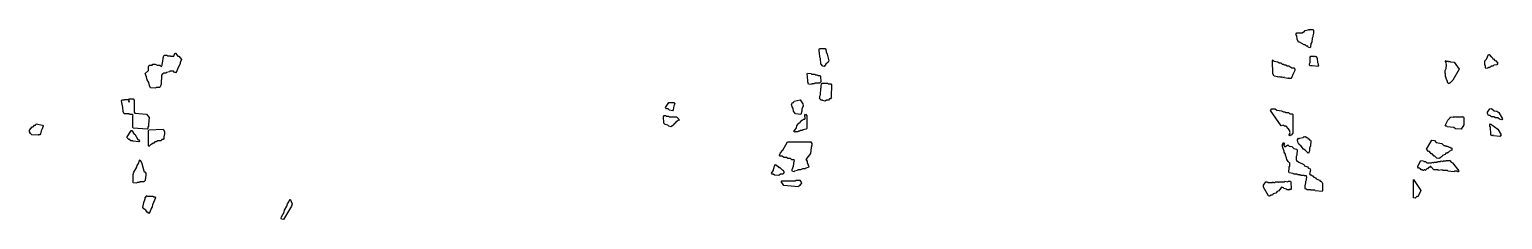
# Model space of a CAD drawing. Header units: millimetres. Extents: x 0 to 6729, y 0 to 871.
import ezdxf

# ---------------------------------------------------------------- set-up
doc = ezdxf.new("R2010")
doc.units = ezdxf.units.MM
doc.layers.add('K', color=7, linetype='Continuous')

msp = doc.modelspace()

# ---------------------------------------------------------------- linework, layer by layer
at = {"layer": 'K'}
for points in [[(5842.5, 788.6), (5839.2, 794.1), (5832.6, 794.1), (5827.6, 799.5), (5822.6, 799.5), (5800.9, 813.2), (5795.9, 813.2), (5790, 825.6), (5788.3, 842), (5785, 847.5), (5789.2, 854.5), (5812.6, 854.5), (5819.2, 860), (5822.6, 860), (5827.5, 865.4), (5840.9, 868.2), (5842.6, 871), (5845.9, 868.2), (5847.5, 870.9), (5862.7, 870.9), (5865.2, 866.7), (5865.2, 853), (5861.9, 842.1), (5861.9, 836.6), (5858.5, 831.1), (5856.9, 811.9), (5853.5, 806.4), (5851.9, 790), (5849.3, 785.8), (5842.5, 788.6)], [(553.4, 603.8), (548.3, 614.8), (545, 628.5), (538.3, 639.4), (535, 653.1), (528.3, 669.6), (543.3, 683.3), (543.3, 699.7), (547.5, 706.6), (560.9, 706.6), (564.2, 712.1), (574.3, 712.1), (582.6, 706.6), (596, 706.6), (602.6, 701.2), (606.7, 707.9), (606.7, 713.4), (608.3, 716.2), (611.7, 746.3), (615.9, 753.2), (629.3, 753.2), (631, 750.4), (642.7, 750.4), (644.3, 747.7), (659.2, 747.7), (664.2, 761.4), (667.7, 761.4), (677.7, 747.7), (682.6, 747.7), (695.2, 732.6), (688.5, 718.8), (688.5, 713.4), (680.2, 699.6), (669.3, 670.7), (667.5, 673.6), (662.6, 673.6), (657.6, 679.1), (641, 679.1), (639.3, 676.3), (626, 673.6), (624.3, 670.8), (612.7, 670.8), (611, 668.1), (607.7, 668.1), (603.5, 661.3), (601.9, 620.3), (597.7, 607.9), (594.3, 605.1), (579.3, 605.1), (577.7, 602.4), (553.4, 603.8)], [(3623.4, 702.3), (3615, 713.3), (3613.3, 738), (3610, 743.5), (3608.3, 765.4), (3606.7, 768.1), (3606.7, 779.1), (3609.2, 783.3), (3634.3, 783.3), (3636.9, 779.1), (3638.5, 768.2), (3643.5, 757.2), (3651.9, 727.1), (3647.7, 720.2), (3637.7, 711.9), (3629.3, 700.9), (3623.4, 702.3)], [(5859.3, 706.3), (5857.7, 703.7), (5852.5, 703.7), (5850.9, 706.3), (5849.3, 703.6), (5846.7, 707.9), (5846.7, 713.4), (5850, 718.9), (5850, 743.5), (5852.5, 747.7), (5866, 747.7), (5867.6, 745.1), (5869.2, 747.7), (5872.7, 747.7), (5874.3, 745), (5877.6, 747.8), (5881.9, 738.1), (5883.5, 718.9), (5886.9, 713.4), (5886.9, 707.9), (5888.6, 705.2), (5886, 701), (5860.9, 703.7), (5859.3, 706.3)], [(6650, 694.2), (6650, 705.1), (6648.3, 707.9), (6648.3, 727.1), (6655, 735.3), (6664.2, 755.9), (6667.6, 755.9), (6676, 745), (6679.3, 745), (6684.3, 736.8), (6687.7, 736.8), (6692.7, 728.5), (6696, 728.5), (6706.9, 716.1), (6702.7, 709.2), (6689.3, 706.4), (6682.6, 700.9), (6680.9, 703.7), (6667.6, 695.5), (6664.3, 698.2), (6659.3, 692.8), (6651.7, 691.4), (6650, 694.2)], [(5730.9, 651.7), (5724.2, 648.9), (5722.5, 651.7), (5712.5, 651.7), (5710.9, 654.4), (5704.2, 651.7), (5702.5, 654.4), (5685.9, 657.2), (5680, 666.8), (5678.3, 727.1), (5680.9, 731.4), (5684.3, 725.8), (5702.6, 723.1), (5707.6, 717.6), (5716, 717.6), (5722.6, 712.1), (5729.3, 712.1), (5731, 709.4), (5739.3, 709.4), (5744.3, 703.9), (5752.6, 703.9), (5766, 695.7), (5776, 695.7), (5780.2, 688.8), (5780.2, 683.2), (5770.2, 664.1), (5766, 651.7), (5761, 646.2), (5752.5, 646.2), (5750.9, 648.9), (5747.6, 646.2), (5732.5, 648.9), (5730.9, 651.7)], [(6476.7, 634), (6471.7, 644.9), (6471.7, 650.4), (6468.3, 655.9), (6468.3, 666.8), (6466.7, 669.5), (6466.7, 683.3), (6471.7, 691.5), (6471.7, 699.7), (6473.3, 702.5), (6473.3, 707.9), (6471.6, 710.6), (6473.3, 713.4), (6468.3, 724.3), (6470.9, 728.6), (6472.7, 725.8), (6481, 725.8), (6482.6, 723.1), (6489.3, 725.8), (6491, 723.1), (6507.7, 720.3), (6530.2, 688.7), (6501, 638), (6487.6, 624.3), (6484.3, 624.3), (6482.6, 621.5), (6476.7, 628.5), (6476.7, 634)], [(3555, 631.2), (3553.3, 658.6), (3551.7, 661.3), (3551.7, 666.9), (3554.2, 671.1), (3571, 668.3), (3572.7, 665.6), (3589.3, 665.6), (3591, 662.8), (3599.3, 662.8), (3601, 660.1), (3611, 660.1), (3613.5, 655.9), (3615.2, 631.2), (3609.3, 624.3), (3587.7, 624.3), (3586, 621.6), (3574.3, 621.6), (3572.7, 618.8), (3558.4, 620.2), (3555, 631.2)], [(3622.5, 547.6), (3615.9, 547.6), (3608.3, 554.6), (3610, 557.3), (3610, 565.6), (3613.3, 571), (3615, 601.2), (3616.7, 603.9), (3616.7, 614.8), (3618.3, 620.3), (3620.9, 624.5), (3646, 624.5), (3647.7, 621.8), (3661, 621.8), (3663.5, 617.6), (3661.9, 562.8), (3663.6, 560), (3659.3, 553.1), (3654.3, 553.1), (3649.3, 547.6), (3641, 547.6), (3634.3, 542.1), (3624.2, 544.9), (3622.5, 547.6)], [(471.7, 475.2), (473.3, 477.9), (470.9, 481.9), (457.5, 481.9), (455.9, 484.7), (432.5, 484.7), (428.3, 494.3), (426.7, 513.5), (420, 543.6), (422.5, 547.8), (434.2, 547.8), (435.9, 550.6), (451, 550.6), (454.2, 547.9), (457.5, 553.3), (474.3, 553.3), (478.5, 546.4), (478.5, 491.6), (481, 487.6), (534.3, 482.1), (546.9, 467), (546.9, 461.4), (545.2, 458.7), (545.2, 445), (543.5, 442.3), (543.5, 428.6), (540.2, 423.1), (540.2, 417.6), (537.7, 413.5), (474.2, 418.9), (471.7, 423.1), (471.7, 475.2)], [(456.6, 540.9), (454.3, 544.8), (451.9, 540.9), (454.3, 537), (456.6, 540.9)], [(3490, 497), (3488.3, 508), (3483.3, 516.2), (3480, 527.2), (3485.9, 536.9), (3489.2, 536.9), (3492.5, 542.3), (3521, 547.8), (3531.9, 530), (3533.5, 521.7), (3528.5, 505.3), (3528.5, 497.1), (3522.7, 481.9), (3499.2, 484.7), (3494.2, 490.2), (3490, 497)], [(2920.9, 427.2), (2915.9, 432.6), (2904.2, 435.4), (2898.3, 442.3), (2896.7, 472.5), (2899.2, 476.6), (2906, 476.6), (2907.7, 473.9), (2921, 473.9), (2922.7, 471.2), (2956, 471.2), (2966.9, 458.8), (2964.3, 454.5), (2961, 454.5), (2957.7, 449.1), (2954.3, 449.1), (2949.3, 440.9), (2944.3, 438.1), (2941, 432.6), (2934.3, 429.9), (2931, 424.4), (2920.9, 427.2)], [(2924.2, 501.1), (2917.6, 506.6), (2909.2, 506.6), (2905, 513.5), (2920.9, 536.9), (2942.6, 536.9), (2948.6, 529.9), (2943.5, 521.7), (2940.2, 502.5), (2937.6, 498.3), (2924.2, 501.1)], [(3505, 428.7), (3510.9, 438.3), (3515.9, 443.8), (3519.2, 443.8), (3527.6, 454.7), (3530.9, 454.7), (3535.9, 460.2), (3540.9, 460.2), (3543.3, 464.2), (3541.7, 477.9), (3544.3, 482.2), (3550.2, 475.2), (3550.2, 417.6), (3547.7, 413.5), (3532.7, 410.7), (3531, 408), (3521, 408), (3519.3, 405.2), (3512.7, 405.2), (3511, 402.5), (3499.3, 402.5), (3497.6, 399.7), (3491.6, 404), (3503.3, 420.4), (3505, 428.7)], [(5758.3, 398.5), (5756.7, 401.2), (5756.7, 406.7), (5750.9, 416.2), (5740.9, 427.2), (5732.6, 427.2), (5727.6, 432.6), (5717.6, 429.9), (5668.3, 499.8), (5674.2, 506.8), (5689.3, 506.8), (5697.6, 501.3), (5719.3, 498.5), (5727.6, 493.1), (5736, 493.1), (5737.7, 490.3), (5751, 490.3), (5757.6, 484.9), (5767.7, 484.9), (5770.2, 480.7), (5770.2, 395.7), (5762.6, 386.1), (5759.3, 386.1), (5757.6, 383.3), (5753.3, 387.5), (5758.3, 398.5)], [(6474.2, 427.2), (6469.2, 427.2), (6466.7, 431.4), (6479.2, 454.7), (6488.3, 464.3), (6490.9, 471.3), (6492.6, 468.4), (6502.6, 471.2), (6505.9, 468.5), (6507.5, 471.2), (6512.7, 471.2), (6514.3, 468.5), (6515.9, 471.2), (6540.9, 471.2), (6542.6, 474), (6544.3, 471.2), (6549.3, 471.2), (6551.9, 467), (6551.9, 434.1), (6539.3, 413.5), (6514.2, 416.2), (6505.9, 421.7), (6475.9, 424.4), (6474.2, 427.2)], [(6695.9, 465.5), (6689.2, 471), (6677.6, 471), (6672.6, 476.4), (6664.2, 476.4), (6660, 486.1), (6660, 491.6), (6670.9, 506.7), (6677.6, 509.5), (6691, 498.5), (6702.6, 495.8), (6711, 490.3), (6728.6, 461.5), (6726, 457.3), (6714.2, 460), (6707.6, 465.5), (6695.9, 465.5)], [(10.9, 388.8), (4.2, 394.3), (0, 401.2), (0, 409.5), (12.6, 424.6), (17.5, 424.6), (22.5, 432.8), (27.5, 432.8), (30.9, 438.3), (59.3, 432.8), (61.9, 428.6), (58.5, 414.9), (53.5, 406.7), (50.2, 393), (47.7, 388.8), (41, 388.8), (39.3, 386.1), (10.9, 388.8)], [(459.2, 366.9), (454.2, 366.9), (445, 376.6), (464.2, 408.2), (467.7, 408.2), (477.7, 391.8), (481, 391.8), (494.3, 367.1), (497.7, 367.1), (501.9, 360.2), (499.3, 356), (474.2, 358.7), (472.5, 361.4), (462.5, 361.4), (459.2, 366.9)], [(611, 413.7), (616.9, 404), (616.9, 393), (613.5, 379.3), (613.5, 371.1), (611, 366.9), (604.3, 366.9), (601, 361.4), (586, 361.4), (579.3, 356), (572.6, 356), (567.6, 350.5), (564.3, 350.5), (559.3, 345), (552.7, 342.3), (545.9, 334), (543.3, 338.2), (543.3, 406.7), (545.9, 410.9), (611, 413.7)], [(6675, 390.3), (6673.3, 423.1), (6670, 428.6), (6670, 434.1), (6674.3, 438.3), (6707.7, 413.6), (6721.9, 387.5), (6716, 380.6), (6687.5, 383.3), (6685.9, 386.1), (6679.2, 383.3), (6675, 390.3)], [(3490, 245.2), (3493.3, 267.1), (3495, 269.8), (3492.5, 273.8), (3482.6, 273.8), (3475.9, 279.3), (3464.2, 279.3), (3457.6, 284.8), (3445.9, 284.8), (3437.6, 290.2), (3429.2, 290.2), (3426.7, 294.4), (3430, 305.5), (3440.9, 317.8), (3462.5, 356.2), (3569.3, 356.2), (3573.5, 349.2), (3573.5, 341), (3570.2, 330), (3566.9, 302.6), (3546.9, 275.3), (3551.9, 267.1), (3551.9, 261.6), (3560.2, 242.4), (3557.7, 238.2), (3546, 235.5), (3544.3, 232.7), (3531, 232.7), (3522.6, 227.3), (3509.3, 227.3), (3507.7, 224.5), (3494.3, 221.8), (3492.6, 219), (3485, 220.4), (3483.3, 223.2), (3483.3, 228.8), (3490, 245.2)], [(5852.5, 136.9), (5834.2, 136.9), (5832.5, 139.7), (5829.2, 139.7), (5826.7, 143.8), (5826.7, 154.8), (5830, 168.5), (5830, 176.7), (5833.3, 182.2), (5833.3, 190.4), (5835, 193.2), (5832.5, 199.9), (5824.2, 199.9), (5822.5, 202.6), (5805.9, 202.6), (5804.2, 205.4), (5792.5, 205.4), (5790.9, 208.1), (5774.2, 208.1), (5772.5, 210.9), (5754.2, 213.6), (5751.7, 217.8), (5751.7, 226), (5753.3, 228.8), (5753.3, 239.7), (5756.7, 245.2), (5756.7, 258.8), (5749.2, 265.6), (5743.3, 275.3), (5741.7, 283.5), (5736.7, 294.4), (5736.7, 299.9), (5731.7, 308.1), (5731.7, 313.6), (5723.3, 332.8), (5723.3, 343.8), (5729.3, 353.6), (5731.9, 346.5), (5728.6, 341), (5732.7, 334.3), (5737.6, 334.3), (5747.6, 342.5), (5754.3, 337), (5766, 334.2), (5776, 326), (5787.7, 323.3), (5790.2, 319.1), (5790.2, 308.1), (5788.5, 305.4), (5788.5, 294.4), (5785.2, 288.9), (5785.2, 275.3), (5787.7, 271.2), (5797.7, 263.1), (5821, 252.1), (5824.3, 246.6), (5837.7, 241.1), (5842.7, 235.7), (5849.3, 232.9), (5851.9, 226), (5846.9, 209.6), (5849.3, 205.6), (5854.3, 205.6), (5859.3, 200.1), (5862.7, 200.1), (5866, 194.6), (5874.3, 191.9), (5877.7, 186.4), (5892.7, 180.9), (5896, 175.4), (5899.3, 175.4), (5904.3, 169.9), (5906.9, 165.8), (5906.9, 132.9), (5904.3, 128.7), (5872.5, 131.4), (5870.9, 134.2), (5854.2, 134.2), (5852.5, 136.9)], [(5809.2, 336.8), (5797.5, 345), (5793.3, 354.7), (5791.7, 365.7), (5795.9, 372.6), (5799.2, 369.9), (5800.9, 372.6), (5817.5, 375.3), (5822.6, 380.8), (5825.9, 378.1), (5829.3, 380.8), (5834.3, 375.3), (5837.7, 375.3), (5841, 369.9), (5844.3, 369.9), (5847.7, 364.4), (5851, 364.4), (5853.5, 360.2), (5851.9, 338.2), (5846.9, 327.3), (5846.9, 316.3), (5845.2, 310.8), (5841, 303.9), (5827.5, 317.7), (5819.2, 323.1), (5809.2, 336.8)], [(6407.6, 301.2), (6402.6, 301.2), (6394.2, 312.2), (6390.9, 312.2), (6381.6, 321.8), (6405.9, 364.4), (6417.7, 361.6), (6426, 353.4), (6451, 347.9), (6461, 339.7), (6467.7, 339.7), (6469.3, 337), (6476, 337), (6484.3, 331.5), (6489.3, 331.5), (6491, 328.8), (6494.3, 328.8), (6498.6, 321.8), (6496, 317.7), (6484.3, 312.2), (6480.9, 306.6), (6479.3, 309.3), (6476, 303.9), (6469.3, 303.9), (6466, 298.5), (6454.3, 293), (6451, 287.5), (6447.6, 287.5), (6442.6, 282), (6439.3, 282), (6437.7, 279.3), (6428.4, 280.7), (6419.2, 290.2), (6415.9, 290.2), (6407.6, 301.2)], [(473.3, 206.8), (476.7, 217.8), (490, 239.7), (491.7, 248), (498.3, 256.2), (501.7, 267.1), (505.9, 274.1), (513.5, 256.2), (521.9, 223.3), (524.3, 219.3), (527.7, 219.3), (531.9, 212.3), (531.9, 198.6), (530.2, 195.9), (528.5, 179.4), (522.6, 172.5), (504.3, 172.5), (502.7, 169.8), (492.7, 169.8), (491, 167), (473.4, 168.4), (471.6, 171.2), (473.3, 174), (473.3, 206.8)], [(6452.5, 227.3), (6435.9, 224.5), (6434.2, 227.3), (6414.2, 227.3), (6400.9, 243.7), (6397.7, 243.7), (6394.3, 238.2), (6391, 238.2), (6386, 232.7), (6382.6, 232.7), (6375.9, 224.5), (6374.2, 227.3), (6371, 227.3), (6369.3, 224.5), (6364.2, 224.5), (6362.5, 227.3), (6357.5, 227.3), (6354.2, 232.7), (6350.9, 232.7), (6349.2, 235.5), (6344.2, 235.5), (6341.7, 239.7), (6341.7, 245.2), (6355.9, 271.3), (6367.7, 268.5), (6369.3, 265.8), (6376, 265.8), (6382.6, 260.3), (6394.3, 260.3), (6395.9, 257.7), (6397.5, 260.3), (6404.2, 260.3), (6405.9, 263.1), (6412.6, 260.4), (6414.2, 263.1), (6429.2, 263.1), (6430.9, 265.8), (6445.9, 265.8), (6447.6, 268.6), (6455.9, 265.8), (6457.5, 268.5), (6470.9, 268.5), (6472.5, 271.3), (6487.6, 271.3), (6494.3, 263), (6499.3, 260.3), (6528.6, 223.3), (6526, 219.1), (6522.5, 219.1), (6520.9, 221.8), (6509.3, 221.8), (6507.7, 219.1), (6479.2, 221.8), (6477.5, 224.5), (6454.2, 224.5), (6452.5, 227.3)], [(3390, 212.3), (3396.7, 223.3), (3403.3, 245.2), (3407.6, 252.2), (3419.3, 243.9), (3422.7, 238.4), (3427.6, 238.4), (3437.6, 227.5), (3441, 227.5), (3446.9, 217.8), (3442.7, 208.1), (3431, 208.1), (3422.6, 202.6), (3403.4, 204), (3397.6, 208.1), (3392.5, 208.1), (3390, 212.3)], [(3499.2, 178.2), (3500.9, 180.9), (3519.3, 180.9), (3526.9, 168.5), (3519.3, 156.1), (3516, 156.1), (3512.7, 150.6), (3445.9, 156.1), (3433.3, 174), (3435.9, 178.2), (3499.2, 178.2)], [(5647.5, 172.7), (5654.3, 172.7), (5656, 170), (5677.6, 170), (5681, 172.8), (5682.7, 170), (5689.2, 170), (5690.9, 172.7), (5702.6, 172.7), (5705.9, 170), (5707.5, 172.7), (5732.5, 172.7), (5734.2, 175.5), (5747.6, 172.7), (5749.2, 175.4), (5759.3, 175.4), (5761.9, 171.3), (5763.5, 141.1), (5760.9, 136.8), (5759.2, 139.6), (5752.6, 134.1), (5750.9, 136.9), (5744.2, 136.9), (5742.5, 139.7), (5729.2, 142.4), (5727.5, 145.1), (5719.3, 147.8), (5706, 131.5), (5699.3, 128.7), (5692.7, 120.5), (5681, 117.8), (5677.7, 112.3), (5671, 112.3), (5664.3, 106.8), (5660, 108.2), (5636.7, 149.3), (5636.7, 157.6), (5647.5, 172.7)], [(6340.9, 103.9), (6339.2, 106.7), (6329.3, 98.6), (6321.7, 100), (6322.5, 183.9), (6355.2, 132.9), (6340.9, 103.9)], [(522.5, 49.3), (518.3, 56.2), (521.7, 78.2), (528.3, 94.6), (528.3, 100.1), (537.6, 109.8), (539.3, 107), (564.3, 107), (566, 104.3), (572.7, 104.3), (575.2, 100.1), (561.9, 67.2), (560.2, 58.9), (555.2, 50.7), (550.2, 34.3), (545.9, 27.3), (542.5, 32.9), (539.2, 32.9), (530.9, 43.8), (522.5, 49.3)], [(1151.7, 1.4), (1150, 7), (1151.7, 12.5), (1163.3, 34.4), (1165, 42.6), (1175, 61.8), (1178.3, 72.7), (1185, 80.9), (1185, 83.6), (1190.9, 93.4), (1200.2, 72.7), (1196.9, 61.7), (1161, 0), (1151.7, 1.4)]]:
    msp.add_lwpolyline(points, close=True, dxfattribs=at)

doc.saveas('drawing.dxf')
